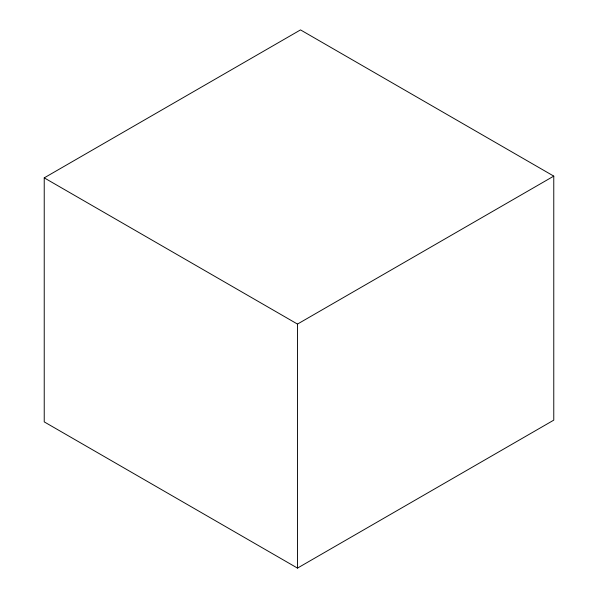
<?xml version="1.0" encoding="UTF-8"?>
<svg xmlns="http://www.w3.org/2000/svg" width="598" height="598" viewBox="0 0 598 598"><rect width="100%" height="100%" fill="white"/><g stroke="black" fill="none" stroke-linecap="round" stroke-linejoin="round"><path stroke-width="0.9" d="M44.23 177.86L300.517 29.9L553.77 176.118L553.77 420.14L297.483 568.1L44.23 421.882L44.23 177.86L297.483 324.079L553.77 176.118M297.483 324.079L297.483 568.1"/></g></svg>
